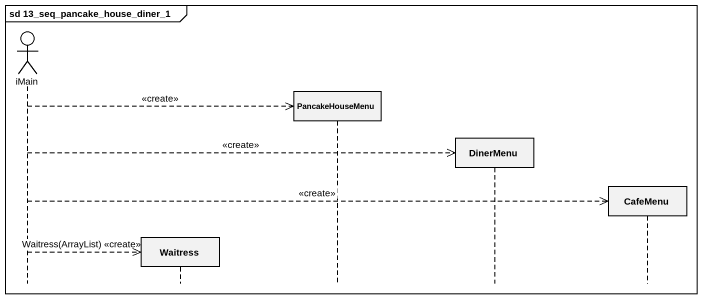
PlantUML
@startuml
mainframe sd 13_seq_pancake_house_diner_1
hide footbox
actor iMain
participant Waitress
participant PancakeHouseMenu
participant DinerMenu
participant CafeMenu

iMain -->> PancakeHouseMenu ** : <<create>>
iMain -->> DinerMenu ** : <<create>>
iMain -->> CafeMenu ** : <<create>>
iMain -->> Waitress ** : Waitress(ArrayList) <<create>>
@enduml
